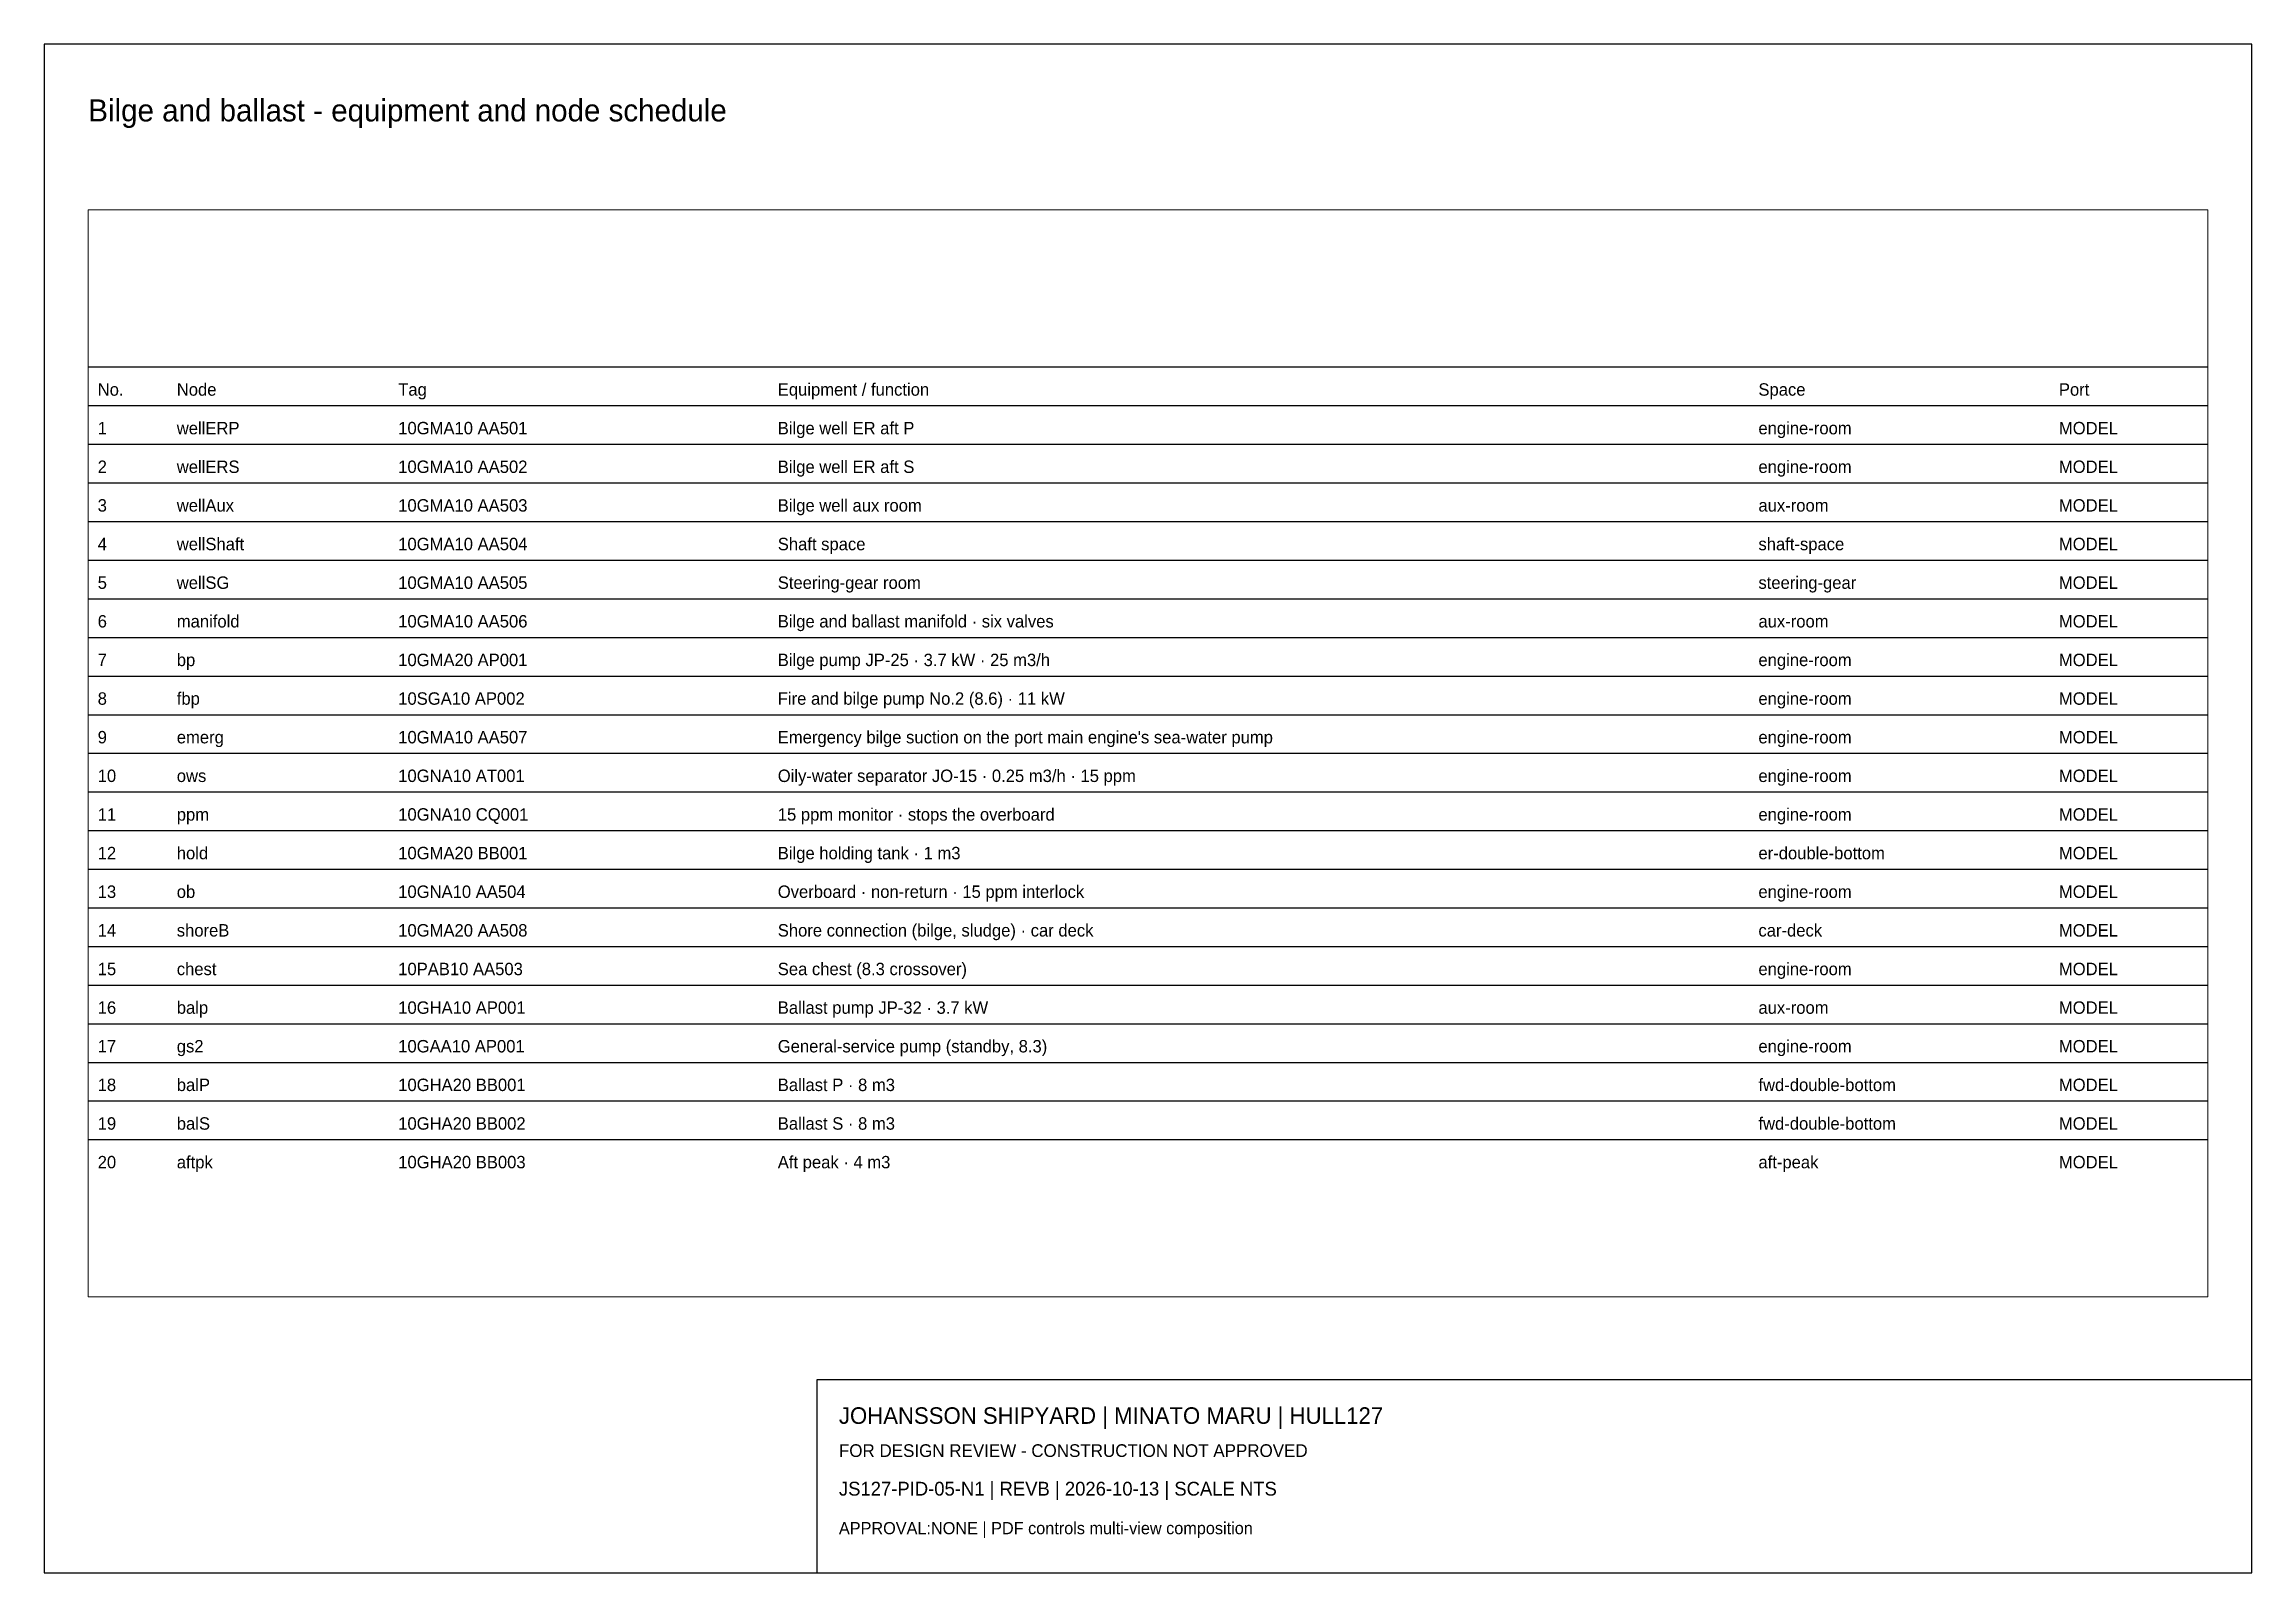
# Paper-space layout 'Layout1' of a CAD drawing. Header units: millimetres. Extents: x 10 to 410, y 10 to 287.
# The model-space entities are those that its viewports show. They can reach past a viewport. Long polylines and large blocks are cut down to what shows.
import ezdxf

# ---------------------------------------------------------------- set-up
doc = ezdxf.new("R2010")
doc.units = ezdxf.units.MM
doc.layers.add('ANNOTATION', color=7, linetype='Continuous')
doc.layers.add('GEOMETRY', color=7, linetype='Continuous')

msp = doc.modelspace()

# ---------------------------------------------------------------- linework, layer by layer
at = {"layer": 'GEOMETRY'}
for p, q in [((18, 249), (402, 249)), ((18, 242), (402, 242)), ((18, 235), (402, 235)), ((18, 228), (402, 228)), ((18, 221), (402, 221)), ((18, 214), (402, 214)), ((18, 207), (402, 207)), ((18, 200), (402, 200)), ((18, 193), (402, 193)), ((18, 186), (402, 186)), ((18, 179), (402, 179)), ((18, 172), (402, 172)), ((18, 165), (402, 165)), ((18, 158), (402, 158)), ((18, 151), (402, 151)), ((18, 144), (402, 144)), ((18, 137), (402, 137)), ((18, 130), (402, 130)), ((18, 123), (402, 123)), ((18, 116), (402, 116)), ((18, 109), (402, 109))]:
    msp.add_line(p, q, dxfattribs=at)

# ---------------------------------------------------------------- texts
at = {"layer": 'ANNOTATION'}
for s, p in [('No.', (19.7, 243.8)), ('Node', (34.03, 243.8)), ('Tag', (74.15, 243.8)), ('Equipment / function', (142.92, 243.8)), ('Space', (320.6, 243.8)), ('Port', (375.04, 243.8)), ('1', (19.7, 236.8)), ('wellERP', (34.03, 236.8)), ('10GMA10 AA501', (74.15, 236.8)), ('Bilge well ER aft P', (142.92, 236.8)), ('engine-room', (320.6, 236.8)), ('MODEL', (375.04, 236.8)), ('2', (19.7, 229.8)), ('wellERS', (34.03, 229.8)), ('10GMA10 AA502', (74.15, 229.8)), ('Bilge well ER aft S', (142.92, 229.8)), ('engine-room', (320.6, 229.8)), ('MODEL', (375.04, 229.8)), ('3', (19.7, 222.8)), ('wellAux', (34.03, 222.8)), ('10GMA10 AA503', (74.15, 222.8)), ('Bilge well aux room', (142.92, 222.8)), ('aux-room', (320.6, 222.8)), ('MODEL', (375.04, 222.8)), ('4', (19.7, 215.8)), ('wellShaft', (34.03, 215.8)), ('10GMA10 AA504', (74.15, 215.8)), ('Shaft space', (142.92, 215.8)), ('shaft-space', (320.6, 215.8)), ('MODEL', (375.04, 215.8)), ('5', (19.7, 208.8)), ('wellSG', (34.03, 208.8)), ('10GMA10 AA505', (74.15, 208.8)), ('Steering-gear room', (142.92, 208.8)), ('steering-gear', (320.6, 208.8)), ('MODEL', (375.04, 208.8)), ('6', (19.7, 201.8)), ('manifold', (34.03, 201.8)), ('10GMA10 AA506', (74.15, 201.8)), ('Bilge and ballast manifold · six valves', (142.92, 201.8)), ('MODEL', (375.04, 201.8)), ('aux-room', (320.6, 201.8)), ('7', (19.7, 194.8)), ('bp', (34.03, 194.8)), ('10GMA20 AP001', (74.15, 194.8)), ('Bilge pump JP-25 · 3.7 kW · 25 m3/h', (142.92, 194.8)), ('engine-room', (320.6, 194.8)), ('MODEL', (375.04, 194.8)), ('8', (19.7, 187.8)), ('fbp', (34.03, 187.8)), ('10SGA10 AP002', (74.15, 187.8)), ('Fire and bilge pump No.2 (8.6) · 11 kW', (142.92, 187.8)), ('engine-room', (320.6, 187.8)), ('MODEL', (375.04, 187.8)), ('9', (19.7, 180.8)), ('emerg', (34.03, 180.8)), ('10GMA10 AA507', (74.15, 180.8)), ("Emergency bilge suction on the port main engine's sea-water pump", (142.92, 180.8)), ('engine-room', (320.6, 180.8)), ('MODEL', (375.04, 180.8)), ('10', (19.7, 173.8)), ('10GNA10 AT001', (74.15, 173.8)), ('Oily-water separator JO-15 · 0.25 m3/h · 15 ppm', (142.92, 173.8)), ('engine-room', (320.6, 173.8)), ('MODEL', (375.04, 173.8)), ('ows', (34.03, 173.8)), ('11', (19.7, 166.8)), ('ppm', (34.03, 166.8)), ('10GNA10 CQ001', (74.15, 166.8)), ('15 ppm monitor · stops the overboard', (142.92, 166.8)), ('engine-room', (320.6, 166.8)), ('MODEL', (375.04, 166.8)), ('12', (19.7, 159.8)), ('hold', (34.03, 159.8)), ('10GMA20 BB001', (74.15, 159.8)), ('Bilge holding tank · 1 m3', (142.92, 159.8)), ('er-double-bottom', (320.6, 159.8)), ('MODEL', (375.04, 159.8)), ('13', (19.7, 152.8)), ('ob', (34.03, 152.8)), ('10GNA10 AA504', (74.15, 152.8)), ('Overboard · non-return · 15 ppm interlock', (142.92, 152.8)), ('engine-room', (320.6, 152.8)), ('MODEL', (375.04, 152.8)), ('14', (19.7, 145.8)), ('shoreB', (34.03, 145.8)), ('10GMA20 AA508', (74.15, 145.8)), ('Shore connection (bilge, sludge) · car deck', (142.92, 145.8)), ('car-deck', (320.6, 145.8)), ('MODEL', (375.04, 145.8)), ('15', (19.7, 138.8)), ('chest', (34.03, 138.8)), ('10PAB10 AA503', (74.15, 138.8)), ('Sea chest (8.3 crossover)', (142.92, 138.8)), ('engine-room', (320.6, 138.8)), ('MODEL', (375.04, 138.8)), ('16', (19.7, 131.8)), ('balp', (34.03, 131.8)), ('10GHA10 AP001', (74.15, 131.8)), ('Ballast pump JP-32 · 3.7 kW', (142.92, 131.8)), ('aux-room', (320.6, 131.8)), ('MODEL', (375.04, 131.8)), ('17', (19.7, 124.8)), ('gs2', (34.03, 124.8)), ('10GAA10 AP001', (74.15, 124.8)), ('General-service pump (standby, 8.3)', (142.92, 124.8)), ('engine-room', (320.6, 124.8)), ('MODEL', (375.04, 124.8)), ('18', (19.7, 117.8)), ('balP', (34.03, 117.8)), ('10GHA20 BB001', (74.15, 117.8)), ('Ballast P · 8 m3', (142.92, 117.8)), ('fwd-double-bottom', (320.6, 117.8)), ('MODEL', (375.04, 117.8)), ('19', (19.7, 110.8)), ('balS', (34.03, 110.8)), ('10GHA20 BB002', (74.15, 110.8)), ('Ballast S · 8 m3', (142.92, 110.8)), ('fwd-double-bottom', (320.6, 110.8)), ('MODEL', (375.04, 110.8)), ('20', (19.7, 103.8)), ('aftpk', (34.03, 103.8)), ('10GHA20 BB003', (74.15, 103.8)), ('Aft peak · 4 m3', (142.92, 103.8)), ('aft-peak', (320.6, 103.8)), ('MODEL', (375.04, 103.8))]:
    msp.add_text(s, height=2.25, dxfattribs=at).set_placement(p)

psp = doc.layouts.get("Layout1")

# ---------------------------------------------------------------- linework, layer by layer
for points in [[(10, 10), (410, 10), (410, 287), (10, 287)], [(150, 10), (410, 10), (410, 45), (150, 45)]]:
    psp.add_lwpolyline(points, close=True)

# ---------------------------------------------------------------- texts
for s, height, p in [('Bilge and ballast - equipment and node schedule', 4, (18, 273)), ('JOHANSSON SHIPYARD | MINATO MARU | HULL127', 3, (154, 37)), ('FOR DESIGN REVIEW - CONSTRUCTION NOT APPROVED', 2.3, (154, 31)), ('JS127-PID-05-N1 | REVB | 2026-10-13 | SCALE NTS', 2.5, (154, 24)), ('APPROVAL:NONE | PDF controls multi-view composition', 2.2, (154, 17))]:
    psp.add_text(s, height=height).set_placement(p)

# ---------------------------------------------------------------- viewports
at = {"layer": 'VIEWPORTS'}
psp.add_viewport(center=(210, 158.5), size=(384, 197), view_center_point=(210, 179), view_height=197, dxfattribs=at)

doc.saveas('drawing.dxf')
